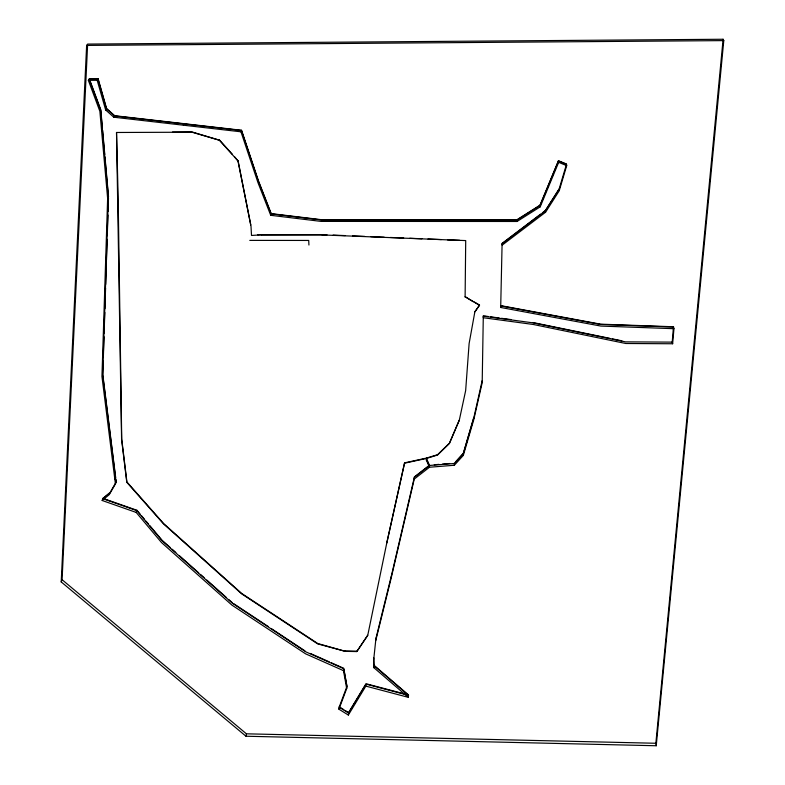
<?xml version="1.0" encoding="UTF-8"?>
<svg xmlns="http://www.w3.org/2000/svg" width="785" height="785" viewBox="0 0 785 785"><rect width="100%" height="100%" fill="white"/><g stroke="black" fill="none" stroke-linecap="round" stroke-linejoin="round"><path stroke-width="1.18" d="M375.76 640.511L390.861 579.35L414.245 479.076L429.454 467.252L454.338 465.25L463.317 455.408L463.336 453.298L473.836 417.355M474.297 302.009L479.527 305.022L474.925 311.753L479.527 305.326L465.112 296.72L473.247 301.705M465.112 297.015L465.711 240.583L322.105 234.921L261.258 234.862L251.504 235.451L250.994 226.178L237.953 160.876L219.319 140.181L191.962 132.204L116.523 132.479L121.587 439.335L126.777 482.284L163.525 523.899L241.584 593.803L317.67 643.886L345.371 651.354L356.802 651.57L367.763 635.251L386.75 543.102L404.56 462.856L426.471 458.087L437.588 454.682L449.442 443.142L459.215 420.309L449.432 443.476L437.579 455.015L426.451 458.43L404.54 463.199L386.75 543.102M454.338 465.25L454.378 463.13M483.295 315.845L483.325 317.729L533.241 324.47L625.782 343.496L672.637 343.761L673.952 328.689L600.917 326.079L500.693 307.475L502.096 243.684L545.389 210.822L559.008 189.42L566.495 164.291L558.478 160.984L540.051 205.425L516.962 220.035L321.497 219.977L271.129 213.883L258.402 181.237L241.446 130.516L114.551 115.954L106.436 108.742L97.988 79.099L89.186 79.157L100.657 110.077L108.379 197.015L102.658 374.857L116.082 482.157L109.92 492.852L102.835 498.701L136.816 510.633L162.063 540.708L232.331 603.184L305.846 651.854L343.693 668.663L346.911 686.522L339.159 707.207L348.55 713.015L366.006 684.108L408.485 695.343L374.003 665.67L373.846 657.899M103.227 361.149L102.796 374.543L115.66 477.388L114.865 479.488M103.345 357.499L104.012 336.794M104.13 333.144L104.797 312.44M104.915 308.79L105.582 288.085M105.7 284.435L106.368 263.731M106.485 260.08L107.153 239.376M107.27 235.726L107.938 215.021M108.055 211.371L108.487 197.967M429.542 465.142L429.454 467.252L426.373 460.079M61.22 581.94L86.635 45.412L87.626 44.078L723.113 39.25L723.78 40.614L656.231 745.75L245.98 736.232L61.22 581.94L62.084 579.713L87.577 45.304M426.363 460.196L426.471 458.087M408.377 697.355L408.504 694.961L374.043 665.297L373.837 667.652L408.377 697.355L365.83 686.11L348.344 715.037L338.934 709.218L339.198 706.814L343.899 709.718M414.245 479.076L414.372 476.946L428.6 465.878M500.693 307.475L500.614 305.61L600.604 324.166L673.471 326.766L672.225 342.123L625.478 341.867L533.113 322.87L483.295 316.139L482.196 382.638L473.846 419.406L463.317 455.408M365.83 686.11L366.046 683.725M367.763 635.251L356.802 651.57M656.231 745.75L655.858 743.267L723.113 39.25M348.344 715.037L348.589 712.623L365.417 684.755M338.934 709.218L346.695 688.523L346.95 686.139L343.948 669.477M375.966 638.176L373.64 660.254L373.837 667.652M345.371 651.354L317.719 643.504L241.662 593.431L163.633 523.546L126.905 481.941L121.714 439.001L118.133 196.75L116.523 132.479M346.695 688.523L343.477 670.645L343.732 668.28L331.496 662.844M474.925 311.459L469.116 343.555L465.652 390.606L459.205 420.632M245.98 736.232L246.431 733.818L62.084 579.713M322.105 234.921L327.021 234.843M482.176 380.637L473.836 417.689L463.327 453.642L454.368 463.474L429.532 465.476L414.352 477.28L391.009 577.456M375.927 638.548L391.038 577.093M540.541 214.197L502.076 243.399L502.155 245.155L545.536 212.254L559.195 190.824L566.701 165.645L566.456 164.026L558.449 160.729L558.665 162.338L540.198 206.847L517.06 221.478L321.183 221.409L270.717 215.306L271.208 213.618L258.491 180.982L241.544 130.271L114.698 115.719L106.583 108.507L98.135 78.873L89.343 78.932L88.362 80.345L99.872 111.323L107.633 198.399L101.952 376.496L115.424 483.923L109.252 494.628L102.158 500.487L136.207 512.438L161.504 542.543L231.899 605.088L305.561 653.817L343.477 670.645M261.258 234.862L322.164 234.646M136.207 512.438L136.933 510.289L102.963 498.357L102.158 500.487M237.953 160.876L234.803 157.02M115.424 483.923L116.209 481.813L115.935 479.606M270.717 215.306L257.961 182.601L240.966 131.801L241.544 130.271M219.319 140.181L192.07 131.958L172.474 132.027M540.198 206.847L540.031 205.16L558.449 160.729M183.415 125.198L184.141 123.687M98.135 78.873L97.183 80.286L105.661 109.978L113.796 117.21L114.698 115.719M105.661 109.978L106.583 108.507M542.474 212.745L545.359 210.547L558.969 189.156M456.007 461.344L463.336 453.298M102.963 498.357L110.047 492.509M271.208 213.618L321.556 219.712L516.942 219.761L540.031 205.16M434.272 464.759L439.001 464.377M442.554 464.082L449.648 463.513M257.686 234.803L261.346 234.587M86.635 45.412L723.78 40.614M88.362 80.345L97.183 80.286M249.777 240.387L308.721 240.455L308.927 245.028M345.41 650.981L356.841 651.197M246.431 733.818L655.858 743.267M673.54 327.07L600.653 324.47L500.624 305.905M333.105 235.098L345.272 235.598M352.573 235.902L364.74 236.403M370.824 236.658L384.199 237.207M390.282 237.462L403.667 238.012M409.75 238.267L421.908 238.768M427.992 239.023L441.376 239.572M447.46 239.827L459.627 240.328M113.796 117.21L240.966 131.801M484.502 316.002L488.152 316.492M490.576 316.826L499.083 317.974M501.507 318.298L511.231 319.613M533.093 322.566L609.827 338.345M612.231 338.835L621.818 340.808M367.223 684.039L404.972 694.018M558.665 162.338L566.701 165.645M310.35 653.454L329.268 661.863M345.773 710.886L348.589 712.623M233.43 603.498L268.136 626.469M271.198 628.5L304.884 650.804M170.374 547.655L162.171 540.355L149.935 525.773M172.2 549.274L175.85 552.522M179.5 555.77L198.654 572.805M200.479 574.424L204.129 577.672M206.867 580.105L226.021 597.14M228.759 599.573L232.409 602.821M219.417 139.926L232.38 154.321M136.933 510.289L139.995 513.93M141.526 515.755L144.577 519.395M146.108 521.22L148.404 523.948M426.451 458.43L429.532 465.476M426.412 459.166L429.493 466.221M89.343 78.932L100.804 109.841L102.413 127.945M673.471 326.766L673.952 328.689M672.156 341.809L672.637 343.761M238.051 160.621L250.758 224.981M545.359 210.547L545.536 212.254M102.629 130.369L104.778 154.508M104.984 156.921L108.526 196.75M516.942 219.761L517.06 221.478"/></g></svg>
